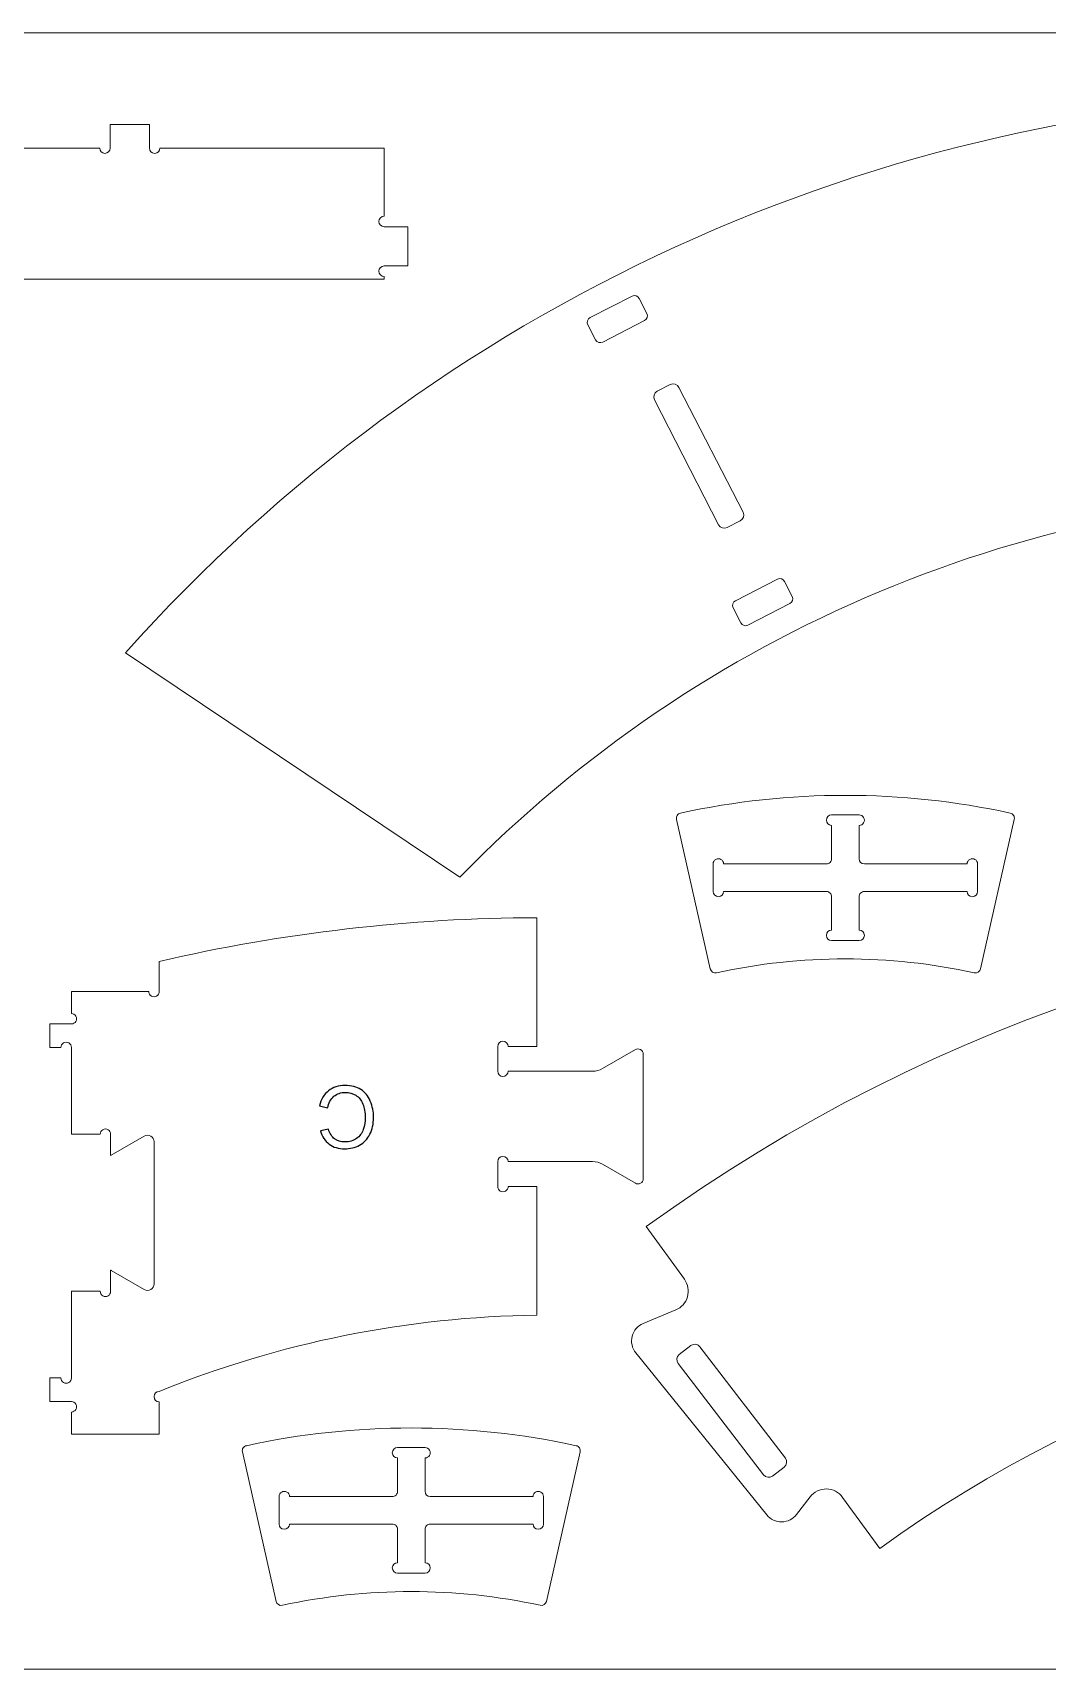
# Model space of a CAD drawing. Header units: centimetres. Extents: x -106 to 144, y -1458 to -1333.
# Drawn here: x -53 to 24.5, y -1458.3 to -1333.3 of the extents above; entities that cross this region are included whole.
import ezdxf

# ---------------------------------------------------------------- set-up
doc = ezdxf.new("R2010")
doc.units = ezdxf.units.CM
doc.header["$MEASUREMENT"] = 0
for name, color, linetype in [('decoupe', 7, 'Continuous'), ('lettres', 7, 'Continuous'), ('planche', 7, 'Continuous'), ('trous', 7, 'Continuous')]:
    doc.layers.add(name, color=color, linetype=linetype)

msp = doc.modelspace()

# ---------------------------------------------------------------- linework, layer by layer
at = {"layer": 'decoupe', "color": 5, "lineweight": 9}
for points, knots in [([(-20.36379, -1397.76647), (-20.36379, -1397.76647), (-45.91822, -1380.64063), (-45.91822, -1380.64063), (-22.22956, -1354.10935), (11.4647, -1338.67906), (47.02737, -1338.07622), (82.58993, -1337.47325), (116.78783, -1351.75258), (141.36227, -1377.46569), (141.36227, -1377.46569), (137.76646, -1380.8995), (137.76646, -1380.8995), (137.44521, -1381.20632), (137.00114, -1381.34894), (136.56142, -1381.28651), (136.12159, -1381.22407), (135.73466, -1380.96367), (135.51145, -1380.57962), (135.51145, -1380.57962), (134.16556, -1378.26437), (134.16556, -1378.26437), (133.91977, -1377.84163), (133.48879, -1377.55952), (133.00292, -1377.5036), (132.51704, -1377.44757), (132.03329, -1377.62416), (131.69775, -1377.98005), (131.69775, -1377.98005), (120.78295, -1389.55572), (120.78295, -1389.55572), (120.45722, -1389.90109), (120.30781, -1390.37663), (120.37734, -1390.84627), (120.44699, -1391.31579), (120.72792, -1391.72754), (121.13972, -1391.96366), (121.13972, -1391.96366), (122.60512, -1392.80397), (122.60512, -1392.80397), (123.00198, -1393.03154), (123.2682, -1393.43288), (123.32328, -1393.88699), (123.37848, -1394.3411), (123.21617, -1394.79463), (122.88535, -1395.11046), (122.88535, -1395.11046), (119.39472, -1398.44392), (119.39472, -1398.44392), (101.18374, -1379.39376), (76.01325, -1368.56202), (49.65929, -1368.43427), (23.30532, -1368.30653), (-1.96899, -1378.89375), (-20.36379, -1397.76647)], [0, 0, 0, 0, 0.055555556, 0.055555556, 0.055555556, 0.111111111, 0.111111111, 0.111111111, 0.166666667, 0.166666667, 0.166666667, 0.222222222, 0.222222222, 0.222222222, 0.277777778, 0.277777778, 0.277777778, 0.333333333, 0.333333333, 0.333333333, 0.388888889, 0.388888889, 0.388888889, 0.444444444, 0.444444444, 0.444444444, 0.5, 0.5, 0.5, 0.555555556, 0.555555556, 0.555555556, 0.611111111, 0.611111111, 0.611111111, 0.666666667, 0.666666667, 0.666666667, 0.722222222, 0.722222222, 0.722222222, 0.777777778, 0.777777778, 0.777777778, 0.833333333, 0.833333333, 0.833333333, 0.888888889, 0.888888889, 0.888888889, 0.944444444, 0.944444444, 0.944444444, 1, 1, 1, 1]), ([(-63.8092, -1351.09345), (-63.8092, -1351.09345), (-62.00918, -1351.09345), (-62.00918, -1351.09345), (-61.86626, -1351.09345), (-61.73427, -1351.16967), (-61.66281, -1351.29342), (-61.59136, -1351.41716), (-61.59136, -1351.56972), (-61.66281, -1351.69346), (-61.73427, -1351.8172), (-61.86626, -1351.89342), (-62.00918, -1351.89342), (-62.00918, -1351.89342), (-62.00918, -1352.09339), (-62.00918, -1352.09339), (-62.00918, -1352.09339), (-26.15926, -1352.09339), (-26.15926, -1352.09339), (-26.15926, -1352.09339), (-26.15926, -1351.89342), (-26.15926, -1351.89342), (-26.38013, -1351.89342), (-26.5593, -1351.71437), (-26.5593, -1351.4935), (-26.5593, -1351.2725), (-26.38013, -1351.09345), (-26.15926, -1351.09345), (-26.15926, -1351.09345), (-24.35924, -1351.09345), (-24.35924, -1351.09345), (-24.35924, -1351.09345), (-24.35924, -1348.09342), (-24.35924, -1348.09342), (-24.35924, -1348.09342), (-26.15926, -1348.09342), (-26.15926, -1348.09342), (-26.38013, -1348.09342), (-26.5593, -1347.91437), (-26.5593, -1347.69349), (-26.5593, -1347.4725), (-26.38013, -1347.29345), (-26.15926, -1347.29345), (-26.15926, -1347.29345), (-26.15926, -1342.09347), (-26.15926, -1342.09347), (-26.15926, -1342.09347), (-43.28419, -1342.09347), (-43.28419, -1342.09347), (-43.28419, -1342.31435), (-43.46335, -1342.4934), (-43.68423, -1342.4934), (-43.90511, -1342.4934), (-44.08427, -1342.31435), (-44.08427, -1342.09347), (-44.08427, -1342.09347), (-44.08427, -1340.29345), (-44.08427, -1340.29345), (-44.08427, -1340.29345), (-47.08419, -1340.29345), (-47.08419, -1340.29345), (-47.08419, -1340.29345), (-47.08419, -1342.09347), (-47.08419, -1342.09347), (-47.08419, -1342.31435), (-47.26336, -1342.4934), (-47.48423, -1342.4934), (-47.70511, -1342.4934), (-47.88428, -1342.31435), (-47.88428, -1342.09347), (-47.88428, -1342.09347), (-62.00918, -1342.09347), (-62.00918, -1342.09347), (-62.00918, -1342.09347), (-62.00918, -1347.29345), (-62.00918, -1347.29345), (-61.86626, -1347.29345), (-61.73427, -1347.36967), (-61.66281, -1347.49341), (-61.59136, -1347.61716), (-61.59136, -1347.76972), (-61.66281, -1347.89346), (-61.73427, -1348.0172), (-61.86626, -1348.09342), (-62.00918, -1348.09342), (-62.00918, -1348.09342), (-63.8092, -1348.09342), (-63.8092, -1348.09342), (-63.8092, -1348.09342), (-63.8092, -1351.09345), (-63.8092, -1351.09345)], [0, 0, 0, 0, 0.033333333, 0.033333333, 0.033333333, 0.066666667, 0.066666667, 0.066666667, 0.1, 0.1, 0.1, 0.133333333, 0.133333333, 0.133333333, 0.166666667, 0.166666667, 0.166666667, 0.2, 0.2, 0.2, 0.233333333, 0.233333333, 0.233333333, 0.266666667, 0.266666667, 0.266666667, 0.3, 0.3, 0.3, 0.333333333, 0.333333333, 0.333333333, 0.366666667, 0.366666667, 0.366666667, 0.4, 0.4, 0.4, 0.433333333, 0.433333333, 0.433333333, 0.466666667, 0.466666667, 0.466666667, 0.5, 0.5, 0.5, 0.533333333, 0.533333333, 0.533333333, 0.566666667, 0.566666667, 0.566666667, 0.6, 0.6, 0.6, 0.633333333, 0.633333333, 0.633333333, 0.666666667, 0.666666667, 0.666666667, 0.7, 0.7, 0.7, 0.733333333, 0.733333333, 0.733333333, 0.766666667, 0.766666667, 0.766666667, 0.8, 0.8, 0.8, 0.833333333, 0.833333333, 0.833333333, 0.866666667, 0.866666667, 0.866666667, 0.9, 0.9, 0.9, 0.933333333, 0.933333333, 0.933333333, 0.966666667, 0.966666667, 0.966666667, 1, 1, 1, 1]), ([(-3.52052, -1392.88194), (-3.62474, -1392.90459), (-3.71548, -1392.96792), (-3.77288, -1393.05785), (-3.83016, -1393.14778), (-3.8491, -1393.25677), (-3.82563, -1393.36087), (-3.82563, -1393.36087), (-1.25039, -1404.77424), (-1.25039, -1404.77424), (-1.20206, -1404.98838), (-0.99001, -1405.12363), (-0.77541, -1405.07703), (5.7144, -1403.67078), (12.4302, -1403.67078), (18.92, -1405.07703), (19.13461, -1405.12363), (19.34665, -1404.98838), (19.39499, -1404.77424), (19.39499, -1404.77424), (21.97035, -1393.36087), (21.97035, -1393.36087), (21.99382, -1393.25677), (21.97476, -1393.14778), (21.91748, -1393.05785), (21.8602, -1392.96792), (21.76934, -1392.90459), (21.66511, -1392.88194), (13.36704, -1391.07634), (4.77756, -1391.07634), (-3.52052, -1392.88194)], [0, 0, 0, 0, 0.1, 0.1, 0.1, 0.2, 0.2, 0.2, 0.3, 0.3, 0.3, 0.4, 0.4, 0.4, 0.5, 0.5, 0.5, 0.6, 0.6, 0.6, 0.7, 0.7, 0.7, 0.8, 0.8, 0.8, 0.9, 0.9, 0.9, 1, 1, 1, 1]), ([(-6.93538, -1434.11171), (-6.93538, -1434.11171), (-6.93538, -1434.11182), (-6.93538, -1434.11182), (-6.93538, -1434.11182), (3.0715, -1446.48073), (3.0715, -1446.48073), (3.35089, -1446.82596), (3.77291, -1447.02415), (4.21699, -1447.01868), (4.66107, -1447.01309), (5.07807, -1446.80439), (5.34862, -1446.45224), (5.34862, -1446.45224), (6.3778, -1445.11273), (6.3778, -1445.11273), (6.67579, -1444.72503), (7.13915, -1444.50055), (7.62808, -1444.5073), (8.117, -1444.51394), (8.57409, -1444.75096), (8.86135, -1445.14661), (8.86135, -1445.14661), (11.69642, -1449.05283), (11.69642, -1449.05283), (45.73468, -1424.38342), (91.77843, -1424.40636), (125.7921, -1449.10967), (125.7921, -1449.10967), (128.63106, -1445.20628), (128.63106, -1445.20628), (128.90011, -1444.83635), (128.97878, -1444.36117), (128.8434, -1443.92422), (128.70802, -1443.4874), (128.37438, -1443.13994), (127.94328, -1442.98693), (127.94328, -1442.98693), (126.35129, -1442.42204), (126.35129, -1442.42204), (125.90392, -1442.26321), (125.55401, -1441.90831), (125.40168, -1441.45869), (125.24934, -1441.00908), (125.3114, -1440.51449), (125.57013, -1440.11643), (125.57013, -1440.11643), (134.24143, -1426.77711), (134.24143, -1426.77711), (134.50794, -1426.36709), (134.95238, -1426.10682), (135.4404, -1426.07511), (135.92853, -1426.0434), (136.40283, -1426.24395), (136.72031, -1426.61603), (136.72031, -1426.61603), (138.4582, -1428.6536), (138.4582, -1428.6536), (138.74642, -1428.9915), (139.17367, -1429.17867), (139.61741, -1429.16146), (140.06126, -1429.14425), (140.4728, -1428.92463), (140.73406, -1428.5655), (140.73406, -1428.5655), (143.65848, -1424.54444), (143.65848, -1424.54444), (99.00472, -1392.09431), (38.54059, -1392.06419), (-6.14548, -1424.46982), (-6.14548, -1424.46982), (-3.22507, -1428.49378), (-3.22507, -1428.49378), (-2.94617, -1428.87805), (-2.8588, -1429.36888), (-2.98789, -1429.82579), (-3.11709, -1430.2827), (-3.44853, -1430.65516), (-3.88724, -1430.83654), (-3.88724, -1430.83654), (-6.36214, -1431.85976), (-6.36214, -1431.85976), (-6.78492, -1432.03453), (-7.10045, -1432.39863), (-7.21325, -1432.84207), (-7.32618, -1433.2854), (-7.22312, -1433.75602), (-6.93538, -1434.11171)], [0, 0, 0, 0, 0.034482759, 0.034482759, 0.034482759, 0.068965517, 0.068965517, 0.068965517, 0.103448276, 0.103448276, 0.103448276, 0.137931034, 0.137931034, 0.137931034, 0.172413793, 0.172413793, 0.172413793, 0.206896552, 0.206896552, 0.206896552, 0.24137931, 0.24137931, 0.24137931, 0.275862069, 0.275862069, 0.275862069, 0.310344828, 0.310344828, 0.310344828, 0.344827586, 0.344827586, 0.344827586, 0.379310345, 0.379310345, 0.379310345, 0.413793103, 0.413793103, 0.413793103, 0.448275862, 0.448275862, 0.448275862, 0.482758621, 0.482758621, 0.482758621, 0.517241379, 0.517241379, 0.517241379, 0.551724138, 0.551724138, 0.551724138, 0.586206897, 0.586206897, 0.586206897, 0.620689655, 0.620689655, 0.620689655, 0.655172414, 0.655172414, 0.655172414, 0.689655172, 0.689655172, 0.689655172, 0.724137931, 0.724137931, 0.724137931, 0.75862069, 0.75862069, 0.75862069, 0.793103448, 0.793103448, 0.793103448, 0.827586207, 0.827586207, 0.827586207, 0.862068966, 0.862068966, 0.862068966, 0.896551724, 0.896551724, 0.896551724, 0.931034483, 0.931034483, 0.931034483, 0.965517241, 0.965517241, 0.965517241, 1, 1, 1, 1]), ([(-17.4826, -1419.50458), (-17.4826, -1419.50458), (-17.4826, -1421.40464), (-17.4826, -1421.40464), (-17.4826, -1421.54756), (-17.40638, -1421.67955), (-17.28264, -1421.751), (-17.15889, -1421.82246), (-17.00645, -1421.82246), (-16.88271, -1421.751), (-16.75885, -1421.67955), (-16.68263, -1421.54756), (-16.68263, -1421.40464), (-16.68263, -1421.40464), (-14.48268, -1421.40464), (-14.48268, -1421.40464), (-14.48268, -1421.40464), (-14.48268, -1431.23829), (-14.48268, -1431.23829), (-24.37861, -1431.35459), (-34.16473, -1433.32762), (-43.33261, -1437.05489), (-43.55348, -1437.05489), (-43.73265, -1437.23394), (-43.73265, -1437.45481), (-43.73265, -1437.67581), (-43.55348, -1437.85486), (-43.33261, -1437.85486), (-43.33261, -1437.85486), (-43.33261, -1440.31031), (-43.33261, -1440.31031), (-43.33261, -1440.31031), (-50.04666, -1440.31031), (-50.04666, -1440.31031), (-50.04666, -1440.31031), (-50.04666, -1438.63031), (-50.04666, -1438.63031), (-49.90375, -1438.63031), (-49.77175, -1438.55409), (-49.7003, -1438.43023), (-49.62884, -1438.30649), (-49.62884, -1438.15405), (-49.7003, -1438.0303), (-49.77175, -1437.90656), (-49.90375, -1437.83023), (-50.04666, -1437.83023), (-50.04666, -1437.83023), (-51.69668, -1437.83023), (-51.69668, -1437.83023), (-51.69668, -1437.83023), (-51.69668, -1436.03032), (-51.69668, -1436.03032), (-51.69668, -1436.03032), (-50.84663, -1436.03032), (-50.84663, -1436.03032), (-50.84663, -1436.17324), (-50.77041, -1436.30523), (-50.64667, -1436.37669), (-50.52292, -1436.44814), (-50.37048, -1436.44814), (-50.24674, -1436.37669), (-50.12288, -1436.30523), (-50.04666, -1436.17324), (-50.04666, -1436.03032), (-50.04666, -1436.03032), (-50.04666, -1429.41027), (-50.04666, -1429.41027), (-50.04666, -1429.41027), (-47.84671, -1429.41027), (-47.84671, -1429.41027), (-47.84671, -1429.55318), (-47.77049, -1429.68529), (-47.64675, -1429.75675), (-47.52289, -1429.8282), (-47.37045, -1429.8282), (-47.24671, -1429.75675), (-47.12296, -1429.68529), (-47.04674, -1429.55318), (-47.04674, -1429.41027), (-47.04674, -1429.41027), (-47.04674, -1427.79208), (-47.04674, -1427.79208), (-47.04674, -1427.79208), (-47.02258, -1427.8051), (-47.02258, -1427.8051), (-47.02258, -1427.8051), (-46.99864, -1427.81858), (-46.99864, -1427.81858), (-46.99864, -1427.81858), (-44.48254, -1429.27119), (-44.48254, -1429.27119), (-44.32789, -1429.36054), (-44.13734, -1429.36054), (-43.98257, -1429.27119), (-43.82793, -1429.18195), (-43.73265, -1429.01685), (-43.73265, -1428.83815), (-43.73265, -1428.83815), (-43.73265, -1417.98237), (-43.73265, -1417.98237), (-43.73265, -1417.80379), (-43.82793, -1417.63868), (-43.98257, -1417.54945), (-44.13734, -1417.4601), (-44.32789, -1417.4601), (-44.48254, -1417.54945), (-44.48254, -1417.54945), (-46.99864, -1419.00206), (-46.99864, -1419.00206), (-46.99864, -1419.00206), (-47.02258, -1419.01554), (-47.02258, -1419.01554), (-47.02258, -1419.01554), (-47.04674, -1419.02855), (-47.04674, -1419.02855), (-47.04674, -1419.02855), (-47.04674, -1417.41037), (-47.04674, -1417.41037), (-47.04674, -1417.26746), (-47.12296, -1417.13535), (-47.24671, -1417.06389), (-47.37045, -1416.99243), (-47.52289, -1416.99243), (-47.64663, -1417.06389), (-47.77049, -1417.13535), (-47.84671, -1417.26746), (-47.84671, -1417.41037), (-47.84671, -1417.41037), (-50.04666, -1417.41037), (-50.04666, -1417.41037), (-50.04666, -1417.41037), (-50.04666, -1410.79031), (-50.04666, -1410.79031), (-50.04666, -1410.6474), (-50.12288, -1410.51541), (-50.24674, -1410.44395), (-50.37048, -1410.37249), (-50.52292, -1410.37249), (-50.64667, -1410.44395), (-50.77041, -1410.51541), (-50.84663, -1410.6474), (-50.84663, -1410.79031), (-50.84663, -1410.79031), (-51.69668, -1410.79031), (-51.69668, -1410.79031), (-51.69668, -1410.79031), (-51.69668, -1408.99029), (-51.69668, -1408.99029), (-51.69668, -1408.99029), (-50.04666, -1408.99029), (-50.04666, -1408.99029), (-49.90375, -1408.99029), (-49.77175, -1408.91407), (-49.7003, -1408.79033), (-49.62884, -1408.66659), (-49.62884, -1408.51415), (-49.7003, -1408.39029), (-49.77175, -1408.26655), (-49.90375, -1408.19032), (-50.04666, -1408.19032), (-50.04666, -1408.19032), (-50.04666, -1406.51033), (-50.04666, -1406.51033), (-50.04666, -1406.51033), (-44.13258, -1406.51033), (-44.13258, -1406.51033), (-44.13258, -1406.65324), (-44.05636, -1406.78535), (-43.93261, -1406.85681), (-43.80887, -1406.92827), (-43.65631, -1406.92827), (-43.53257, -1406.85681), (-43.40883, -1406.78535), (-43.33261, -1406.65324), (-43.33261, -1406.51033), (-43.33261, -1406.51033), (-43.33261, -1404.2129), (-43.33261, -1404.2129), (-33.87158, -1402.02109), (-24.19421, -1400.9002), (-14.48268, -1400.87115), (-14.48268, -1400.87115), (-14.48268, -1410.70468), (-14.48268, -1410.70468), (-14.48268, -1410.70468), (-16.68263, -1410.70468), (-16.68263, -1410.70468), (-16.68263, -1410.4838), (-16.86179, -1410.30464), (-17.08267, -1410.30464), (-17.30355, -1410.30464), (-17.4826, -1410.48369), (-17.4826, -1410.70468), (-17.4826, -1410.70468), (-17.4826, -1412.60462), (-17.4826, -1412.60462), (-17.4826, -1412.82562), (-17.30355, -1413.00467), (-17.08267, -1413.00467), (-16.86179, -1413.00467), (-16.68263, -1412.82562), (-16.68263, -1412.60462), (-16.68263, -1412.60462), (-10.23453, -1412.60462), (-10.23453, -1412.60462), (-9.97125, -1412.60462), (-9.71261, -1412.53537), (-9.48464, -1412.40373), (-9.48464, -1412.40373), (-6.96854, -1410.95112), (-6.96854, -1410.95112), (-6.8448, -1410.87966), (-6.69236, -1410.87966), (-6.56862, -1410.95112), (-6.44476, -1411.02258), (-6.36854, -1411.15457), (-6.36854, -1411.29748), (-6.36854, -1411.29748), (-6.36854, -1420.81184), (-6.36854, -1420.81184), (-6.36854, -1420.95475), (-6.44476, -1421.08675), (-6.56862, -1421.1582), (-6.69236, -1421.22966), (-6.8448, -1421.22966), (-6.96854, -1421.1582), (-6.96854, -1421.1582), (-9.48464, -1419.70559), (-9.48464, -1419.70559), (-9.71261, -1419.57395), (-9.97125, -1419.5047), (-10.23453, -1419.5047), (-10.23453, -1419.5047), (-14.33268, -1419.5047), (-14.33268, -1419.5047), (-14.33268, -1419.5047), (-16.68263, -1419.5047), (-16.68263, -1419.5047), (-16.68263, -1419.2837), (-16.86179, -1419.10466), (-17.08267, -1419.10466), (-17.30355, -1419.10466), (-17.4826, -1419.2837), (-17.4826, -1419.50458)], [0, 0, 0, 0, 0.012345679, 0.012345679, 0.012345679, 0.024691358, 0.024691358, 0.024691358, 0.037037037, 0.037037037, 0.037037037, 0.049382716, 0.049382716, 0.049382716, 0.061728395, 0.061728395, 0.061728395, 0.074074074, 0.074074074, 0.074074074, 0.086419753, 0.086419753, 0.086419753, 0.098765432, 0.098765432, 0.098765432, 0.111111111, 0.111111111, 0.111111111, 0.12345679, 0.12345679, 0.12345679, 0.135802469, 0.135802469, 0.135802469, 0.148148148, 0.148148148, 0.148148148, 0.160493827, 0.160493827, 0.160493827, 0.172839506, 0.172839506, 0.172839506, 0.185185185, 0.185185185, 0.185185185, 0.197530864, 0.197530864, 0.197530864, 0.209876543, 0.209876543, 0.209876543, 0.222222222, 0.222222222, 0.222222222, 0.234567901, 0.234567901, 0.234567901, 0.24691358, 0.24691358, 0.24691358, 0.259259259, 0.259259259, 0.259259259, 0.271604938, 0.271604938, 0.271604938, 0.283950617, 0.283950617, 0.283950617, 0.296296296, 0.296296296, 0.296296296, 0.308641975, 0.308641975, 0.308641975, 0.320987654, 0.320987654, 0.320987654, 0.333333333, 0.333333333, 0.333333333, 0.345679012, 0.345679012, 0.345679012, 0.358024691, 0.358024691, 0.358024691, 0.37037037, 0.37037037, 0.37037037, 0.382716049, 0.382716049, 0.382716049, 0.395061728, 0.395061728, 0.395061728, 0.407407407, 0.407407407, 0.407407407, 0.419753086, 0.419753086, 0.419753086, 0.432098765, 0.432098765, 0.432098765, 0.444444444, 0.444444444, 0.444444444, 0.456790123, 0.456790123, 0.456790123, 0.469135802, 0.469135802, 0.469135802, 0.481481481, 0.481481481, 0.481481481, 0.49382716, 0.49382716, 0.49382716, 0.50617284, 0.50617284, 0.50617284, 0.518518519, 0.518518519, 0.518518519, 0.530864198, 0.530864198, 0.530864198, 0.543209877, 0.543209877, 0.543209877, 0.555555556, 0.555555556, 0.555555556, 0.567901235, 0.567901235, 0.567901235, 0.580246914, 0.580246914, 0.580246914, 0.592592593, 0.592592593, 0.592592593, 0.604938272, 0.604938272, 0.604938272, 0.617283951, 0.617283951, 0.617283951, 0.62962963, 0.62962963, 0.62962963, 0.641975309, 0.641975309, 0.641975309, 0.654320988, 0.654320988, 0.654320988, 0.666666667, 0.666666667, 0.666666667, 0.679012346, 0.679012346, 0.679012346, 0.691358025, 0.691358025, 0.691358025, 0.703703704, 0.703703704, 0.703703704, 0.716049383, 0.716049383, 0.716049383, 0.728395062, 0.728395062, 0.728395062, 0.740740741, 0.740740741, 0.740740741, 0.75308642, 0.75308642, 0.75308642, 0.765432099, 0.765432099, 0.765432099, 0.777777778, 0.777777778, 0.777777778, 0.790123457, 0.790123457, 0.790123457, 0.802469136, 0.802469136, 0.802469136, 0.814814815, 0.814814815, 0.814814815, 0.827160494, 0.827160494, 0.827160494, 0.839506173, 0.839506173, 0.839506173, 0.851851852, 0.851851852, 0.851851852, 0.864197531, 0.864197531, 0.864197531, 0.87654321, 0.87654321, 0.87654321, 0.888888889, 0.888888889, 0.888888889, 0.901234568, 0.901234568, 0.901234568, 0.913580247, 0.913580247, 0.913580247, 0.925925926, 0.925925926, 0.925925926, 0.938271605, 0.938271605, 0.938271605, 0.950617284, 0.950617284, 0.950617284, 0.962962963, 0.962962963, 0.962962963, 0.975308642, 0.975308642, 0.975308642, 0.987654321, 0.987654321, 0.987654321, 1, 1, 1, 1]), ([(-36.67677, -1441.20037), (-36.78099, -1441.22302), (-36.87173, -1441.28635), (-36.92913, -1441.37628), (-36.98641, -1441.46621), (-37.00535, -1441.5752), (-36.98188, -1441.6793), (-36.98188, -1441.6793), (-34.40664, -1453.09267), (-34.40664, -1453.09267), (-34.35831, -1453.30681), (-34.14626, -1453.44206), (-33.93166, -1453.39546), (-27.44185, -1451.98921), (-20.72605, -1451.98921), (-14.23625, -1453.39546), (-14.02164, -1453.44206), (-13.8096, -1453.30681), (-13.76126, -1453.09267), (-13.76126, -1453.09267), (-11.1859, -1441.6793), (-11.1859, -1441.6793), (-11.16243, -1441.5752), (-11.18149, -1441.46621), (-11.23877, -1441.37628), (-11.29605, -1441.28635), (-11.38691, -1441.22302), (-11.49114, -1441.20037), (-19.78921, -1439.39477), (-28.37869, -1439.39477), (-36.67677, -1441.20037)], [0, 0, 0, 0, 0.1, 0.1, 0.1, 0.2, 0.2, 0.2, 0.3, 0.3, 0.3, 0.4, 0.4, 0.4, 0.5, 0.5, 0.5, 0.6, 0.6, 0.6, 0.7, 0.7, 0.7, 0.8, 0.8, 0.8, 0.9, 0.9, 0.9, 1, 1, 1, 1])]:
    msp.add_open_spline(points, degree=3, knots=knots, dxfattribs=at)
at = {"layer": 'lettres', "color": 230}
msp.add_open_spline([(-30.47821, -1415.4087), (-30.47821, -1415.4087), (-31.09963, -1415.25171), (-31.09963, -1415.25171), (-30.96989, -1414.74259), (-30.73659, -1414.35557), (-30.39972, -1414.08847), (-30.06284, -1413.82137), (-29.65075, -1413.68728), (-29.16343, -1413.68728), (-28.65975, -1413.68728), (-28.24984, -1413.78975), (-27.93368, -1413.9958), (-27.61752, -1414.20076), (-27.37768, -1414.49839), (-27.21306, -1414.88759), (-27.04844, -1415.27679), (-26.96558, -1415.69543), (-26.96558, -1416.14241), (-26.96558, -1416.62973), (-27.05825, -1417.05491), (-27.24467, -1417.41795), (-27.4311, -1417.78098), (-27.69602, -1418.0568), (-28.03943, -1418.24541), (-28.38284, -1418.43401), (-28.76114, -1418.52777), (-29.17324, -1418.52777), (-29.64203, -1418.52777), (-30.03559, -1418.40894), (-30.35393, -1418.17018), (-30.67336, -1417.93143), (-30.89576, -1417.59674), (-31.02113, -1417.16502), (-31.02113, -1417.16502), (-30.4128, -1417.02111), (-30.4128, -1417.02111), (-30.30487, -1417.36126), (-30.14679, -1417.60982), (-29.94074, -1417.76463), (-29.73469, -1417.92053), (-29.47522, -1417.99793), (-29.16234, -1417.99793), (-28.80366, -1417.99793), (-28.50276, -1417.91181), (-28.26183, -1417.73956), (-28.0209, -1417.5673), (-27.85082, -1417.33509), (-27.7538, -1417.0451), (-27.65568, -1416.75401), (-27.60662, -1416.45421), (-27.60662, -1416.14568), (-27.60662, -1415.74776), (-27.6644, -1415.39998), (-27.77996, -1415.10345), (-27.89552, -1414.80582), (-28.07541, -1414.58451), (-28.31961, -1414.43733), (-28.56382, -1414.29016), (-28.82764, -1414.21711), (-29.11219, -1414.21711), (-29.45887, -1414.21711), (-29.75105, -1414.31741), (-29.99089, -1414.51692), (-30.23073, -1414.71752), (-30.39317, -1415.01405), (-30.47821, -1415.4087)], degree=3, knots=[0, 0, 0, 0, 0.045454545, 0.045454545, 0.045454545, 0.090909091, 0.090909091, 0.090909091, 0.136363636, 0.136363636, 0.136363636, 0.181818182, 0.181818182, 0.181818182, 0.227272727, 0.227272727, 0.227272727, 0.272727273, 0.272727273, 0.272727273, 0.318181818, 0.318181818, 0.318181818, 0.363636364, 0.363636364, 0.363636364, 0.409090909, 0.409090909, 0.409090909, 0.454545455, 0.454545455, 0.454545455, 0.5, 0.5, 0.5, 0.545454545, 0.545454545, 0.545454545, 0.590909091, 0.590909091, 0.590909091, 0.636363636, 0.636363636, 0.636363636, 0.681818182, 0.681818182, 0.681818182, 0.727272727, 0.727272727, 0.727272727, 0.772727273, 0.772727273, 0.772727273, 0.818181818, 0.818181818, 0.818181818, 0.863636364, 0.863636364, 0.863636364, 0.909090909, 0.909090909, 0.909090909, 0.954545455, 0.954545455, 0.954545455, 1, 1, 1, 1], dxfattribs=at)
at = {"layer": 'planche', "lineweight": 20}
msp.add_lwpolyline([(-105.68257, -1458.27895), (144.31743, -1458.27895), (144.31743, -1333.27895), (-105.68257, -1333.27895), (-105.68257, -1458.27895)], close=True, dxfattribs=at)
at = {"layer": 'trous', "color": 3, "lineweight": 20}
for points in [[(-9.46177, -1356.908), (-9.46177, -1356.908), (-6.26016, -1355.26314), (-6.26016, -1355.26314), (-6.06434, -1355.16253), (-5.98644, -1354.92001), (-6.08705, -1354.72419), (-6.08705, -1354.72419), (-6.68087, -1353.56835), (-6.68087, -1353.56835), (-6.78148, -1353.37253), (-7.024, -1353.29463), (-7.21982, -1353.39523), (-7.21982, -1353.39523), (-10.42143, -1355.0401), (-10.42143, -1355.0401), (-10.61725, -1355.14071), (-10.69515, -1355.38323), (-10.59454, -1355.57905), (-10.59454, -1355.57905), (-10.00072, -1356.73489), (-10.00072, -1356.73489), (-9.90011, -1356.93071), (-9.65759, -1357.00861), (-9.46177, -1356.908)], [(-5.29701, -1360.66847), (-5.29701, -1360.66847), (-4.30126, -1360.15689), (-4.30126, -1360.15689), (-4.06141, -1360.03366), (-3.76436, -1360.12908), (-3.64114, -1360.36893), (-3.64114, -1360.36893), (1.25745, -1369.90364), (1.25745, -1369.90364), (1.38068, -1370.14349), (1.28526, -1370.44054), (1.04542, -1370.56376), (1.04542, -1370.56376), (0.04967, -1371.07534), (0.04967, -1371.07534), (-0.19018, -1371.19857), (-0.48723, -1371.10315), (-0.61045, -1370.8633), (-0.61045, -1370.8633), (-5.50904, -1361.32859), (-5.50904, -1361.32859), (-5.63227, -1361.08874), (-5.53685, -1360.79169), (-5.29701, -1360.66847)], [(1.63484, -1378.52681), (1.63484, -1378.52681), (4.83644, -1376.88195), (4.83644, -1376.88195), (5.03226, -1376.78134), (5.11016, -1376.53882), (5.00956, -1376.343), (5.00956, -1376.343), (4.41573, -1375.18716), (4.41573, -1375.18716), (4.31512, -1374.99134), (4.0726, -1374.91344), (3.87678, -1375.01404), (3.87678, -1375.01404), (0.67518, -1376.65891), (0.67518, -1376.65891), (0.47935, -1376.75952), (0.40145, -1377.00204), (0.50206, -1377.19786), (0.50206, -1377.19786), (1.09589, -1378.3537), (1.09589, -1378.3537), (1.19649, -1378.54952), (1.43901, -1378.62742), (1.63484, -1378.52681)], [(-3.61105, -1434.23583), (-3.61105, -1434.23583), (-2.72271, -1433.55458), (-2.72271, -1433.55458), (-2.50874, -1433.39049), (-2.19942, -1433.43131), (-2.03533, -1433.64528), (-2.03533, -1433.64528), (4.48783, -1442.15148), (4.48783, -1442.15148), (4.65192, -1442.36546), (4.61111, -1442.67477), (4.39714, -1442.83886), (4.39714, -1442.83886), (3.5088, -1443.5201), (3.5088, -1443.5201), (3.29482, -1443.68419), (2.98551, -1443.64338), (2.82142, -1443.4294), (2.82142, -1443.4294), (-3.70174, -1434.9232), (-3.70174, -1434.9232), (-3.86583, -1434.70923), (-3.82502, -1434.39992), (-3.61105, -1434.23583)]]:
    msp.add_open_spline(points, degree=3, knots=[0, 0, 0, 0, 0.125, 0.125, 0.125, 0.25, 0.25, 0.25, 0.375, 0.375, 0.375, 0.5, 0.5, 0.5, 0.625, 0.625, 0.625, 0.75, 0.75, 0.75, 0.875, 0.875, 0.875, 1, 1, 1, 1], dxfattribs=at)
at = {"layer": 'trous', "color": 3, "lineweight": 9}
for points in [[(19.17225, -1398.87027), (19.17225, -1398.87027), (19.17225, -1396.77024), (19.17225, -1396.77024), (19.17225, -1396.62733), (19.09603, -1396.49522), (18.97229, -1396.42376), (18.84855, -1396.35242), (18.6961, -1396.35231), (18.57225, -1396.42376), (18.4485, -1396.49522), (18.37228, -1396.62721), (18.37228, -1396.77024), (18.37228, -1396.77024), (10.52235, -1396.77024), (10.52235, -1396.77024), (10.30148, -1396.77024), (10.12231, -1396.59108), (10.12231, -1396.37008), (10.12231, -1396.37008), (10.12231, -1393.8225), (10.12231, -1393.8225), (10.26522, -1393.8225), (10.39733, -1393.74628), (10.46879, -1393.62253), (10.54025, -1393.49867), (10.54025, -1393.34623), (10.46879, -1393.22249), (10.39733, -1393.09875), (10.26522, -1393.02253), (10.12231, -1393.02253), (10.12231, -1393.02253), (8.02229, -1393.02253), (8.02229, -1393.02253), (7.80141, -1393.02253), (7.62224, -1393.20158), (7.62224, -1393.42245), (7.62224, -1393.64345), (7.80141, -1393.8225), (8.02229, -1393.8225), (8.02229, -1393.8225), (8.02229, -1396.37008), (8.02229, -1396.37008), (8.02229, -1396.47628), (7.98023, -1396.57807), (7.90517, -1396.65312), (7.83022, -1396.72807), (7.72833, -1396.77024), (7.62224, -1396.77024), (7.62224, -1396.77024), (-0.22769, -1396.77024), (-0.22769, -1396.77024), (-0.22769, -1396.62721), (-0.30391, -1396.49522), (-0.42765, -1396.42376), (-0.55139, -1396.35242), (-0.70395, -1396.35242), (-0.82769, -1396.42376), (-0.95143, -1396.49522), (-1.02766, -1396.62721), (-1.02766, -1396.77024), (-1.02766, -1396.77024), (-1.02766, -1398.87015), (-1.02766, -1398.87015), (-1.02766, -1399.09114), (-0.84861, -1399.27019), (-0.62773, -1399.27019), (-0.40673, -1399.27019), (-0.22769, -1399.09114), (-0.22769, -1398.87027), (-0.22769, -1398.87027), (-0.22769, -1398.87015), (-0.22769, -1398.87015), (-0.22769, -1398.87015), (7.62224, -1398.87015), (7.62224, -1398.87015), (7.72833, -1398.87015), (7.83011, -1398.91233), (7.90517, -1398.98739), (7.98011, -1399.06233), (8.02229, -1399.16411), (8.02229, -1399.27019), (8.02229, -1399.27019), (8.02229, -1401.82243), (8.02229, -1401.82243), (7.80141, -1401.82243), (7.62224, -1402.00159), (7.62224, -1402.22247), (7.62224, -1402.44335), (7.80141, -1402.62251), (8.02229, -1402.62251), (8.02229, -1402.62251), (10.12231, -1402.62251), (10.12231, -1402.62251), (10.3433, -1402.62251), (10.52235, -1402.44335), (10.52235, -1402.22247), (10.52235, -1402.00159), (10.3433, -1401.82243), (10.12231, -1401.82243), (10.12231, -1401.82243), (10.12231, -1399.27019), (10.12231, -1399.27019), (10.12231, -1399.16411), (10.16449, -1399.06245), (10.23955, -1398.98739), (10.31449, -1398.91244), (10.41627, -1398.87015), (10.52235, -1398.87015), (10.52235, -1398.87015), (18.37228, -1398.87015), (18.37228, -1398.87015), (18.37228, -1399.09114), (18.55133, -1399.27019), (18.77233, -1399.27019), (18.9932, -1399.27019), (19.17225, -1399.09114), (19.17225, -1398.87027)], [(-13.984, -1447.1887), (-13.984, -1447.1887), (-13.984, -1445.08867), (-13.984, -1445.08867), (-13.984, -1444.94576), (-14.06022, -1444.81365), (-14.18396, -1444.74219), (-14.3077, -1444.67085), (-14.46015, -1444.67074), (-14.584, -1444.74219), (-14.70775, -1444.81365), (-14.78397, -1444.94564), (-14.78397, -1445.08867), (-14.78397, -1445.08867), (-22.6339, -1445.08867), (-22.6339, -1445.08867), (-22.85477, -1445.08867), (-23.03394, -1444.90951), (-23.03394, -1444.68851), (-23.03394, -1444.68851), (-23.03394, -1442.14093), (-23.03394, -1442.14093), (-22.89103, -1442.14093), (-22.75892, -1442.06471), (-22.68746, -1441.94096), (-22.616, -1441.8171), (-22.616, -1441.66466), (-22.68746, -1441.54092), (-22.75892, -1441.41718), (-22.89103, -1441.34096), (-23.03394, -1441.34096), (-23.03394, -1441.34096), (-25.13396, -1441.34096), (-25.13396, -1441.34096), (-25.35484, -1441.34096), (-25.53401, -1441.52001), (-25.53401, -1441.74088), (-25.53401, -1441.96188), (-25.35484, -1442.14093), (-25.13396, -1442.14093), (-25.13396, -1442.14093), (-25.13396, -1444.68851), (-25.13396, -1444.68851), (-25.13396, -1444.79471), (-25.17602, -1444.8965), (-25.25108, -1444.97155), (-25.32603, -1445.0465), (-25.42792, -1445.08867), (-25.53401, -1445.08867), (-25.53401, -1445.08867), (-33.38394, -1445.08867), (-33.38394, -1445.08867), (-33.38394, -1444.94564), (-33.46016, -1444.81365), (-33.5839, -1444.74219), (-33.70764, -1444.67085), (-33.8602, -1444.67085), (-33.98394, -1444.74219), (-34.10768, -1444.81365), (-34.18391, -1444.94564), (-34.18391, -1445.08867), (-34.18391, -1445.08867), (-34.18391, -1447.18858), (-34.18391, -1447.18858), (-34.18391, -1447.40957), (-34.00486, -1447.58862), (-33.78398, -1447.58862), (-33.56298, -1447.58862), (-33.38394, -1447.40957), (-33.38394, -1447.1887), (-33.38394, -1447.1887), (-33.38394, -1447.18858), (-33.38394, -1447.18858), (-33.38394, -1447.18858), (-25.53401, -1447.18858), (-25.53401, -1447.18858), (-25.42792, -1447.18858), (-25.32614, -1447.23076), (-25.25108, -1447.30582), (-25.17614, -1447.38076), (-25.13396, -1447.48254), (-25.13396, -1447.58862), (-25.13396, -1447.58862), (-25.13396, -1450.14086), (-25.13396, -1450.14086), (-25.35484, -1450.14086), (-25.53401, -1450.32002), (-25.53401, -1450.5409), (-25.53401, -1450.76178), (-25.35484, -1450.94094), (-25.13396, -1450.94094), (-25.13396, -1450.94094), (-23.03394, -1450.94094), (-23.03394, -1450.94094), (-22.81295, -1450.94094), (-22.6339, -1450.76178), (-22.6339, -1450.5409), (-22.6339, -1450.32002), (-22.81295, -1450.14086), (-23.03394, -1450.14086), (-23.03394, -1450.14086), (-23.03394, -1447.58862), (-23.03394, -1447.58862), (-23.03394, -1447.48254), (-22.99176, -1447.38088), (-22.9167, -1447.30582), (-22.84176, -1447.23087), (-22.73998, -1447.18858), (-22.6339, -1447.18858), (-22.6339, -1447.18858), (-14.78397, -1447.18858), (-14.78397, -1447.18858), (-14.78397, -1447.40957), (-14.60492, -1447.58862), (-14.38392, -1447.58862), (-14.16305, -1447.58862), (-13.984, -1447.40957), (-13.984, -1447.1887)]]:
    msp.add_open_spline(points, degree=3, knots=[0, 0, 0, 0, 0.025641026, 0.025641026, 0.025641026, 0.051282051, 0.051282051, 0.051282051, 0.076923077, 0.076923077, 0.076923077, 0.102564103, 0.102564103, 0.102564103, 0.128205128, 0.128205128, 0.128205128, 0.153846154, 0.153846154, 0.153846154, 0.179487179, 0.179487179, 0.179487179, 0.205128205, 0.205128205, 0.205128205, 0.230769231, 0.230769231, 0.230769231, 0.256410256, 0.256410256, 0.256410256, 0.282051282, 0.282051282, 0.282051282, 0.307692308, 0.307692308, 0.307692308, 0.333333333, 0.333333333, 0.333333333, 0.358974359, 0.358974359, 0.358974359, 0.384615385, 0.384615385, 0.384615385, 0.41025641, 0.41025641, 0.41025641, 0.435897436, 0.435897436, 0.435897436, 0.461538462, 0.461538462, 0.461538462, 0.487179487, 0.487179487, 0.487179487, 0.512820513, 0.512820513, 0.512820513, 0.538461538, 0.538461538, 0.538461538, 0.564102564, 0.564102564, 0.564102564, 0.58974359, 0.58974359, 0.58974359, 0.615384615, 0.615384615, 0.615384615, 0.641025641, 0.641025641, 0.641025641, 0.666666667, 0.666666667, 0.666666667, 0.692307692, 0.692307692, 0.692307692, 0.717948718, 0.717948718, 0.717948718, 0.743589744, 0.743589744, 0.743589744, 0.769230769, 0.769230769, 0.769230769, 0.794871795, 0.794871795, 0.794871795, 0.820512821, 0.820512821, 0.820512821, 0.846153846, 0.846153846, 0.846153846, 0.871794872, 0.871794872, 0.871794872, 0.897435897, 0.897435897, 0.897435897, 0.923076923, 0.923076923, 0.923076923, 0.948717949, 0.948717949, 0.948717949, 0.974358974, 0.974358974, 0.974358974, 1, 1, 1, 1], dxfattribs=at)

doc.saveas('drawing.dxf')
